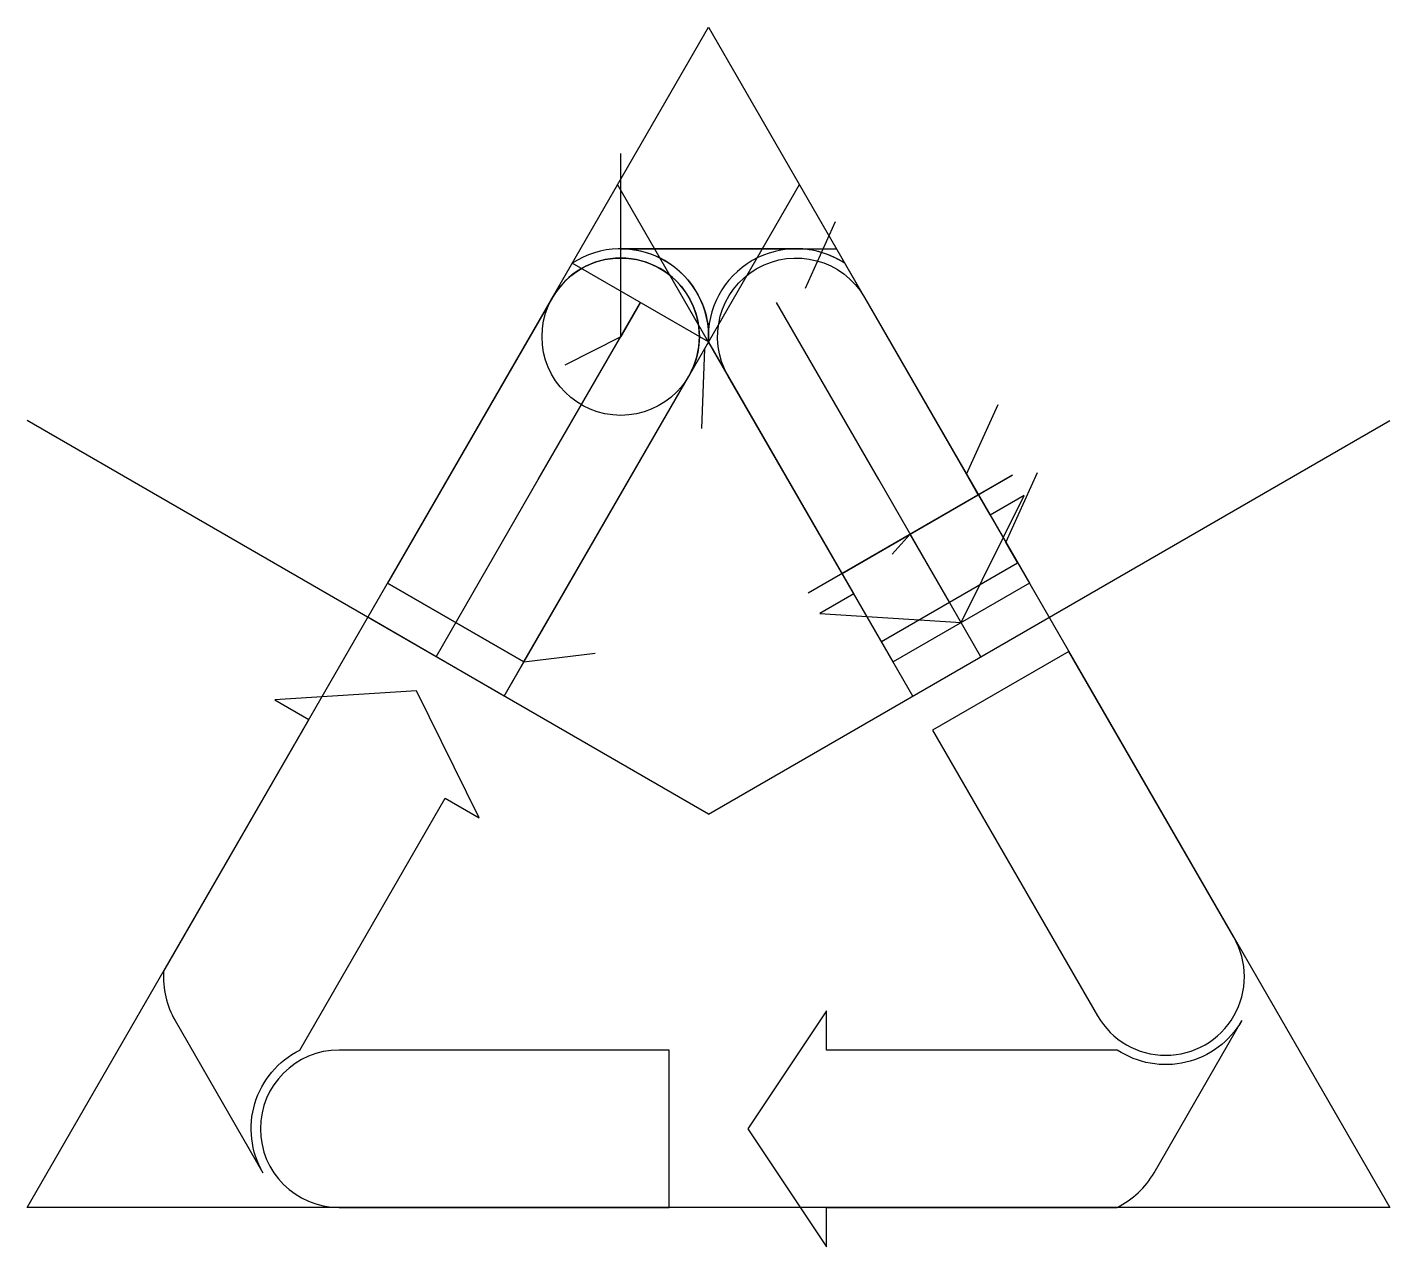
# Model space of a CAD drawing. Extents: x -87 to 87, y -55 to 100.
import ezdxf

# ---------------------------------------------------------------- set-up
doc = ezdxf.new("R2010")
doc.units = 0
doc.header["$MEASUREMENT"] = 0
doc.layers.get('0').update_dxf_attribs({"linetype": 'CONTINUOUS'})
doc.layers.add('BODY', color=7, linetype='CONTINUOUS')

msp = doc.modelspace()

# ---------------------------------------------------------------- linework, layer by layer
msp.add_lwpolyline([(86.6, -50), (-86.6, -50), (0, 100)], close=True)
for points in [[(-11.16, 60.67), (-11.16, 83.94)], [(-25.98, 15), (11.55, 80)], [(25.98, 15), (-11.55, 80)], [(12.33, 66.83), (16.13, 75.32)], [(-11.16, 71.85), (16.25, 71.85)], [(0, 60), (-17.32, 70)], [(-34.64, 20), (-21.65, 42.5), (-8.66, 65)], [(-8.66, 65), (-11.16, 60.67), (-18.27, 57.04)], [(34.64, 20), (21.65, 42.5), (8.66, 65)], [(0, 60), (-0.5, 59.13), (-0.9, 49.02)], [(16.98, 30.59), (34.3, 40.59), (32.8, 43.19), (36.84, 52.05)], [(0, 0), (-86.6, 50)], [(0, 0), (86.6, 50)], [(21.98, 21.93), (39.3, 31.93), (37.8, 34.53), (41.84, 43.39)], [(25.64, 35.59), (38.63, 43.09), (12.65, 28.09)], [(30.64, 26.93), (28.14, 31.26), (25.64, 35.59), (23.36, 33.01)], [(-23.48, 19.33), (-40.8, 29.33)], [(-25.98, 15), (-43.3, 25)], [(-25.98, 15), (-23.48, 19.33), (-14.39, 20.43)]]:
    msp.add_lwpolyline(points)
msp.add_lwpolyline([(40.8, 29.33), (23.48, 19.33), (2.5, 55.67, -1), (19.82, 65.67), (40.8, 29.33)], format="xyb")
msp.add_circle((-11.16, 60.67), 10)
for centre, start, end in [((-11.16, 60.67), 356.5651, 123.4349), ((11.16, 60.67), 56.5651, 183.4349)]:
    msp.add_arc(centre, 11.18, start, end)
at = {"layer": 'BODY'}
for points in [[(14.15, 25.49), (32.14, 24.33), (40.13, 40.49), (35.8, 37.99), (17.32, 70, 0.146931), (11.16, 71.85), (-11.16, 71.85, -0.431884), (0, 60), (18.48, 27.99), (14.15, 25.49)], [(-40.8, 29.33), (-23.48, 19.33), (-2.5, 55.67, 1), (-19.82, 65.67), (-40.8, 29.33)], [(45.8, 20.67), (28.48, 10.67), (49.46, -25.67, 1), (66.78, -15.67), (45.8, 20.67)], [(-29.15, -0.49), (-37.14, 15.67), (-55.13, 14.51), (-50.8, 12.01), (-69.28, -20, 0.146931), (-67.8, -26.26), (-56.64, -45.59, -0.431884), (-51.96, -30), (-33.48, 2.01), (-29.15, -0.49)], [(15, -25), (5, -40), (15, -55), (15, -50), (51.96, -50, 0.146931), (56.64, -45.59), (67.8, -26.26, -0.431884), (51.96, -30), (15, -30), (15, -25)], [(-5, -50), (-5, -30), (-46.96, -30, 1), (-46.96, -50), (-5, -50)]]:
    msp.add_lwpolyline(points, format="xyb", dxfattribs=at)

doc.saveas('drawing.dxf')
